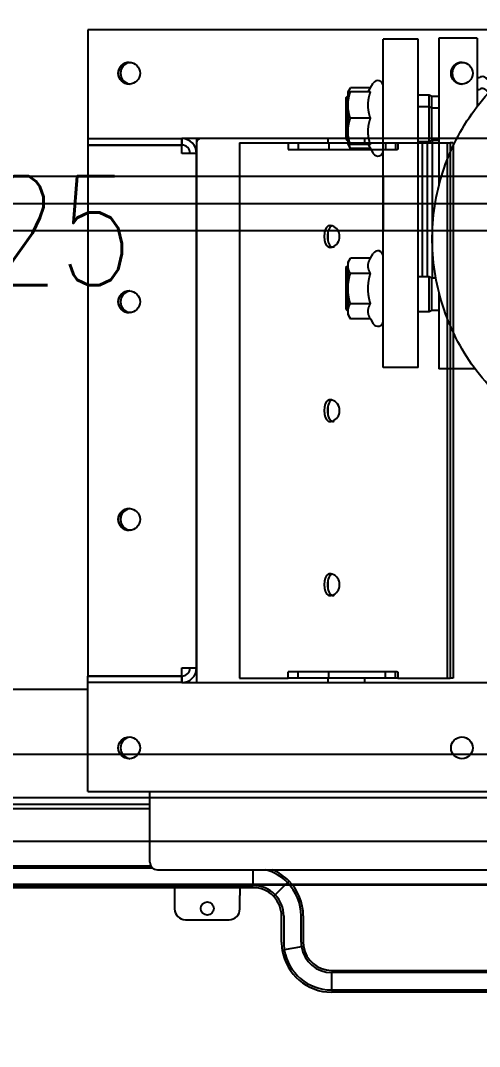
# Model space of a CAD drawing. Extents: x -681219 to -550379, y -242630 to -158199.
# Drawn here: x -577843.8 to -577632.7, y -225580.9 to -225109.5 of the extents above; entities that cross this region are included whole.
import ezdxf

# ---------------------------------------------------------------- set-up
doc = ezdxf.new("R2010")
doc.units = 0
doc.header["$LTSCALE"] = 1000
doc.linetypes.add('C2', pattern=[17, 14, -1, 1, -1])
doc.linetypes.add('P2', pattern=[23, 18, -1, 1, -1, 1, -1])
doc.layers.get('0').update_dxf_attribs({"linetype": 'CONTINUOUS'})
for name, color, linetype in [('10', 1, 'CONTINUOUS'), ('C__USERS_YSV001_', 7, 'CONTINUOUS'), ('DOTE_油脂（绿）', 7, 'CONTINUOUS'), ('GAB00801', 7, 'CONTINUOUS'), ('GZDH011002671', 7, 'CONTINUOUS'), ('GZDH011002691', 7, 'CONTINUOUS'), ('GZDH011002751', 7, 'CONTINUOUS'), ('GZDH011002871', 7, 'CONTINUOUS'), ('GZDH011002881', 7, 'CONTINUOUS'), ('GZDH011005631', 7, 'CONTINUOUS'), ('GZDH011027022', 7, 'CONTINUOUS'), ('PIPE-双管', 4, 'CONTINUOUS'), ('PIPE-油脂（绿）', 3, 'CONTINUOUS'), ('PIPE-给水', 3, 'CONTINUOUS'), ('SDZB011018441', 7, 'CONTINUOUS'), ('SDZB011024721', 7, 'CONTINUOUS'), ('SDZB011030101', 7, 'CONTINUOUS'), ('SDZB011046631', 7, 'CONTINUOUS'), ('TEXT_油脂（绿）', 7, 'CONTINUOUS'), ('中心线', 4, 'C2')]:
    doc.layers.add(name, color=color, linetype=linetype)
doc.layers.add('双点划线', color=2, linetype='P2', lineweight=35)
doc.styles.add('_TWT_PIPEDN', font='SIMPLEX', dxfattribs={"width": 0.8, "height": 3.5, "bigfont": 'HZTXT'})

# ---------------------------------------------------------------- blocks, each defined once
blk = doc.blocks.new('侧门')
at = {"layer": '双点划线', "ltscale": 0.05}
blk.add_line((0, 0), (0, 940.25), dxfattribs=at)
blk.add_arc((0, 0), 940.25, 2.13328, 90, dxfattribs=at)
blk = doc.blocks.new('fushitu')
at = {"layer": 'C__USERS_YSV001_', "color": 7, "linetype": 'Continuous'}
for p, q in [((1219.76, -1549), (1242.03, -1549)), ((1219.76, -1549), (1219.76, -1795)), ((1242.03, -1549), (1246.67, -1549)), ((1242.03, -1549), (1242.03, -1552)), ((1246.67, -1549), (1260.78, -1549)), ((1246.67, -1549), (1246.67, -1552)), ((1260.78, -1549), (1286.89, -1549)), ((1260.78, -1549), (1260.78, -1552)), ((1286.89, -1549), (1291.53, -1549)), ((1286.89, -1549), (1286.89, -1552)), ((1291.53, -1549), (1292.59, -1549)), ((1291.53, -1549), (1291.53, -1552)), ((1292.59, -1549), (1315.22, -1549)), ((1292.59, -1549), (1292.59, -1552)), ((1315.22, -1549), (1315.22, -1795)), ((1315.22, -1549), (1316.63, -1549)), ((1316.63, -1549), (1316.63, -1795)), ((1318.04, -1549), (1316.63, -1549)), ((1316.63, -1549), (1316.63, -1795)), ((1318.04, -1549), (1318.04, -1795)), ((1242.03, -1552), (1246.67, -1552)), ((1246.67, -1552), (1260.78, -1552)), ((1260.78, -1552), (1286.89, -1552)), ((1286.89, -1552), (1291.53, -1552)), ((1291.53, -1552), (1292.23, -1552)), ((1292.59, -1552), (1292.23, -1552)), ((1219.76, -1795), (1242.03, -1795)), ((1246.67, -1792), (1242.03, -1792)), ((1242.03, -1795), (1242.03, -1792)), ((1246.67, -1795), (1242.03, -1795)), ((1260.78, -1792), (1246.67, -1792)), ((1246.67, -1795), (1246.67, -1792)), ((1260.78, -1795), (1246.67, -1795)), ((1286.89, -1792), (1260.78, -1792)), ((1260.78, -1795), (1260.78, -1792)), ((1286.89, -1795), (1260.78, -1795)), ((1291.53, -1792), (1286.89, -1792)), ((1286.89, -1795), (1286.89, -1792)), ((1291.53, -1795), (1286.89, -1795)), ((1292.23, -1792), (1291.53, -1792)), ((1291.53, -1795), (1291.53, -1792)), ((1292.59, -1795), (1291.53, -1795)), ((1292.23, -1792), (1292.59, -1792)), ((1292.59, -1792), (1292.59, -1795)), ((1292.59, -1795), (1315.22, -1795)), ((1315.22, -1795), (1316.63, -1795)), ((1318.04, -1795), (1316.63, -1795)), ((1178.5, -1850), (139, -1850)), ((1093, -1881.25), (1178.97, -1881.25)), ((1179.83, -1882.25), (1093, -1882.25)), ((1226.04, -1890.25), (1226.04, -1883)), ((1093, -1890.25), (1226.04, -1890.25)), ((1236.06, -1894.47), (1241.78, -1888.88)), ((1242.5, -1888.18), (1241.78, -1888.88)), ((1226.04, -1891.25), (1093, -1891.25)), ((1235.34, -1895.17), (1236.06, -1894.47)), ((1239.04, -1916.25), (1239.04, -1904.25)), ((1240.04, -1904.25), (1240.04, -1916.25)), ((1248.04, -1916.25), (1248.04, -1904.25)), ((1249.04, -1904.25), (1249.04, -1916.25)), ((1248.22, -1918.48), (1240.32, -1919.75)), ((1249.21, -1918.31), (1248.22, -1918.48)), ((1239.33, -1919.91), (1240.32, -1919.75)), ((1262.04, -1929.25), (1381.53, -1929.25)), ((1262.04, -1930.25), (1262.04, -1938.25)), ((1381.54, -1930.25), (1262.04, -1930.25)), ((1262.04, -1938.25), (1381.54, -1938.25)), ((1381.53, -1939.25), (1262.04, -1939.25))]:
    blk.add_line(p, q, dxfattribs=at)
for centre, radius, start, end in [((1261.43, -1589.48), 2.49, 68.0388, 111.9612), ((1261.43, -1594.52), 2.49, 248.0757, 291.9243), ((1261.43, -1669.48), 2.49, 68.0388, 111.9612), ((1226.04, -1904.25), 22, 44.304, 74.9963), ((1226.04, -1904.25), 23, 44.3195, 67.505), ((1226, -1904.35), 14.1, 44.482, 89.8202), ((1226.04, -1904.25), 22, 0, 44.304), ((1226.04, -1904.25), 23, 0, 44.3195), ((1226.04, -1904.25), 13, 44.3222, 90.0189), ((1226.04, -1904.25), 13, 0, 44.3233), ((1226.04, -1904.25), 14, 0, 44.304), ((1262.04, -1916.25), 23, 180, 189.1532), ((1262.04, -1916.25), 22, 180, 189.1532), ((1262.04, -1916.25), 14, 180, 189.1532), ((1262.04, -1916.25), 14, 189.1547, 269.9932), ((1262.04, -1916.25), 13, 180, 189.1295), ((1262.04, -1916.25), 13, 189.1218, 270.0035), ((1262.04, -1916.25), 23, 189.1532, 270), ((1262.04, -1916.25), 22, 189.1532, 270.0078)]:
    blk.add_arc(centre, radius, start, end, dxfattribs=at)
for centre, major_axis, ratio, start_param, end_param in [((1261.15, -1592), (0, -5), 0.496288, 3.407575, 6.017203), ((1262.63, -1592), (0, -5), 0.496288, 3.290716, 6.134062), ((1261.15, -1592), (0, 5), 0.917925, 3.407575, 6.017203), ((1261.15, -1672), (0, -5), 0.496288, 3.407575, 6.017203), ((1262.63, -1672), (0, -5), 0.496288, 3.290716, 6.134062), ((1261.15, -1672), (0, 5), 0.917925, 3.407575, 6.017203), ((1261.15, -1752), (0, -5), 0.496288, 3.407575, 6.017203), ((1262.63, -1752), (0, -5), 0.496288, 3.290716, 6.134062), ((1261.15, -1752), (0, 5), 0.917925, 3.407575, 6.017203)]:
    blk.add_ellipse(centre, major_axis=major_axis, ratio=ratio, start_param=start_param, end_param=end_param, dxfattribs=at)
for points, knots in [([(1263.31, -1596.82), (1263.2, -1596.88), (1263.1, -1596.92), (1262.9, -1596.98), (1262.8, -1597), (1262.62, -1597), (1262.53, -1596.98), (1262.38, -1596.92), (1262.32, -1596.88), (1262.26, -1596.82)], [0, 0, 0, 0, 0.25, 0.25, 0.5, 0.5, 0.75, 0.75, 1, 1, 1, 1]), ([(1260.5, -1676.82), (1260.6, -1676.88), (1260.72, -1676.92), (1260.98, -1676.98), (1261.13, -1677), (1261.45, -1677), (1261.63, -1676.98), (1261.99, -1676.92), (1262.17, -1676.88), (1262.36, -1676.82)], [0, 0, 0, 0, 0.25, 0.25, 0.5, 0.5, 0.75, 0.75, 1, 1, 1, 1]), ([(1262.26, -1676.82), (1262.27, -1676.83), (1262.28, -1676.84), (1262.3, -1676.86), (1262.31, -1676.87), (1262.33, -1676.88), (1262.35, -1676.9), (1262.37, -1676.91), (1262.39, -1676.92), (1262.41, -1676.93), (1262.43, -1676.94), (1262.45, -1676.95), (1262.47, -1676.96), (1262.49, -1676.97), (1262.51, -1676.97), (1262.54, -1676.98), (1262.56, -1676.98), (1262.58, -1676.99), (1262.6, -1676.99), (1262.63, -1677), (1262.65, -1677), (1262.68, -1677), (1262.7, -1677), (1262.73, -1677), (1262.75, -1677), (1262.78, -1677), (1262.81, -1676.99), (1262.84, -1676.99), (1262.86, -1676.99), (1262.89, -1676.98), (1262.92, -1676.98), (1262.95, -1676.97), (1262.97, -1676.96), (1263, -1676.95), (1263.03, -1676.94), (1263.06, -1676.93), (1263.09, -1676.92), (1263.12, -1676.91), (1263.15, -1676.9), (1263.18, -1676.89), (1263.2, -1676.88), (1263.24, -1676.86), (1263.26, -1676.85), (1263.29, -1676.83), (1263.3, -1676.83), (1263.31, -1676.82)], [0, 0, 0, 0, 0.031859, 0.04775, 0.079456, 0.095273, 0.126833, 0.142578, 0.174, 0.189678, 0.220972, 0.236589, 0.267768, 0.283331, 0.31441, 0.329928, 0.360924, 0.376405, 0.407339, 0.422794, 0.453686, 0.469127, 0.499999, 0.515436, 0.546313, 0.561757, 0.59266, 0.608123, 0.639075, 0.654568, 0.685589, 0.701122, 0.732231, 0.747812, 0.779027, 0.794665, 0.826, 0.8417, 0.873167, 0.888935, 0.920543, 0.936385, 0.968141, 0.984058, 1, 1, 1, 1]), ([(1262.36, -1747.18), (1262.17, -1747.12), (1261.99, -1747.08), (1261.63, -1747.02), (1261.45, -1747), (1261.13, -1747), (1260.98, -1747.02), (1260.72, -1747.08), (1260.6, -1747.12), (1260.5, -1747.18)], [0, 0, 0, 0, 0.25, 0.25, 0.5, 0.5, 0.75, 0.75, 1, 1, 1, 1]), ([(1260.5, -1756.82), (1260.6, -1756.88), (1260.72, -1756.92), (1260.98, -1756.98), (1261.13, -1757), (1261.45, -1757), (1261.63, -1756.98), (1261.99, -1756.92), (1262.17, -1756.88), (1262.36, -1756.82)], [0, 0, 0, 0, 0.25, 0.25, 0.5, 0.5, 0.75, 0.75, 1, 1, 1, 1]), ([(1262.26, -1756.82), (1262.27, -1756.83), (1262.28, -1756.84), (1262.3, -1756.86), (1262.31, -1756.87), (1262.33, -1756.88), (1262.35, -1756.9), (1262.37, -1756.91), (1262.39, -1756.92), (1262.41, -1756.93), (1262.43, -1756.94), (1262.45, -1756.95), (1262.47, -1756.96), (1262.49, -1756.97), (1262.51, -1756.97), (1262.54, -1756.98), (1262.56, -1756.98), (1262.58, -1756.99), (1262.6, -1756.99), (1262.63, -1757), (1262.65, -1757), (1262.68, -1757), (1262.7, -1757), (1262.73, -1757), (1262.75, -1757), (1262.78, -1757), (1262.81, -1756.99), (1262.84, -1756.99), (1262.86, -1756.99), (1262.89, -1756.98), (1262.92, -1756.98), (1262.95, -1756.97), (1262.97, -1756.96), (1263, -1756.95), (1263.03, -1756.94), (1263.06, -1756.93), (1263.09, -1756.92), (1263.12, -1756.91), (1263.15, -1756.9), (1263.18, -1756.89), (1263.2, -1756.88), (1263.24, -1756.86), (1263.26, -1756.85), (1263.29, -1756.83), (1263.3, -1756.83), (1263.31, -1756.82)], [0, 0, 0, 0, 0.031859, 0.04775, 0.079456, 0.095273, 0.126833, 0.142578, 0.174, 0.189678, 0.220972, 0.236589, 0.267768, 0.283331, 0.31441, 0.329928, 0.360924, 0.376405, 0.407339, 0.422794, 0.453686, 0.469127, 0.499999, 0.515436, 0.546313, 0.561757, 0.59266, 0.608123, 0.639075, 0.654568, 0.685589, 0.701122, 0.732231, 0.747812, 0.779027, 0.794665, 0.826, 0.8417, 0.873167, 0.888935, 0.920543, 0.936385, 0.968141, 0.984058, 1, 1, 1, 1])]:
    blk.add_open_spline(points, degree=3, knots=knots, dxfattribs=at)
at = {"layer": 'GAB00801', "color": 7, "linetype": 'Continuous'}
for p, q in [((1158, -1550), (1158, -1550)), ((1174, -1550), (1174, -1550)), ((1158, -1794), (1158, -1794)), ((1174, -1794), (1174, -1794))]:
    blk.add_line(p, q, dxfattribs=at)
at = {"layer": 'GZDH011002671', "color": 7, "linetype": 'Continuous'}
blk.add_line((1178.5, -1853), (167, -1853), dxfattribs=at)
at = {"layer": 'GZDH011002691', "color": 7, "linetype": 'Continuous'}
blk.add_line((850, -1800), (1150, -1800), dxfattribs=at)
at = {"layer": 'GZDH011002751', "color": 7, "linetype": 'Continuous'}
blk.add_arc((1202, -1549), 2, 90, 180, dxfattribs=at)
at = {"layer": 'GZDH011002871', "color": 7, "linetype": 'Continuous'}
for centre, start, end in [((1170, -1517), 95.7338, 264.2663), ((1322.5, -1517), 92.8236, 267.177), ((1170, -1827), 95.7392, 264.2608)]:
    blk.add_arc(centre, 5, start, end, dxfattribs=at)
at = {"layer": 'GZDH011002881', "color": 7, "linetype": 'Continuous'}
for p, q in [((1150, -1550), (1150, -1550)), ((1200, -1547), (1200, -1553.8)), ((1200, -1790.2), (1200, -1797)), ((1150, -1794), (1150, -1794))]:
    blk.add_line(p, q, dxfattribs=at)
for centre, start, end in [((1170, -1622), 95.7453, 264.267), ((1170, -1722), 95.7391, 264.2609)]:
    blk.add_arc(centre, 5, start, end, dxfattribs=at)
at = {"layer": 'GZDH011005631', "color": 7, "linetype": 'Continuous'}
for p, q in [((1189.9, -1891.25), (1189.9, -1894.8)), ((1189.9, -1894.8), (1189.9, -1901)), ((1219.9, -1891.25), (1219.9, -1894.8)), ((1219.9, -1901), (1219.9, -1894.8)), ((1194.9, -1906), (1214.9, -1906))]:
    blk.add_line(p, q, dxfattribs=at)
blk.add_circle((1204.9, -1900.8), 3, dxfattribs=at)
for centre, start, end in [((1194.9, -1901), 180, 270), ((1214.9, -1901), 270, 0)]:
    blk.add_arc(centre, 5, start, end, dxfattribs=at)
at = {"layer": 'GZDH011027022', "color": 7, "linetype": 'Continuous'}
for p, q in [((1178.5, -1855), (1036.9, -1855)), ((1178.5, -1870), (1038.9, -1870))]:
    blk.add_line(p, q, dxfattribs=at)
at = {"layer": 'SDZB011018441', "color": 7, "linetype": 'Continuous'}
for p, q in [((1260.4, -1547), (1260.4, -1549)), ((1277.4, -1549), (1277.4, -1547)), ((1260.4, -1589.8), (1260.4, -1594.2)), ((1260.4, -1669.8), (1260.4, -1674.2)), ((1260.4, -1749.8), (1260.4, -1754.2)), ((1260.4, -1795), (1260.4, -1797)), ((1277.4, -1797), (1277.4, -1795))]:
    blk.add_line(p, q, dxfattribs=at)
at = {"layer": 'SDZB011024721', "color": 7, "linetype": 'Continuous'}
for p, q in [((1178.5, -1879.5), (1178.5, -1847)), ((1182, -1883), (1768, -1883))]:
    blk.add_line(p, q, dxfattribs=at)
blk.add_arc((1182, -1879.5), 3.5, 180, 270, dxfattribs=at)
at = {"layer": 'SDZB011030101', "color": 7, "linetype": 'Continuous'}
for p, q in [((1800, -1497), (1150, -1497)), ((1150, -1497), (1150, -1540.2)), ((1150, -1540.2), (1150, -1547)), ((1756.8, -1547), (1193.2, -1547)), ((1150, -1803.8), (1150, -1797)), ((1193.2, -1797), (1756.8, -1797)), ((1150, -1847), (1150, -1803.8)), ((1150, -1847), (1800, -1847))]:
    blk.add_line(p, q, dxfattribs=at)
for centre in [(1169, -1517), (1322, -1517), (1169, -1827), (1322, -1827)]:
    blk.add_circle(centre, 5, dxfattribs=at)
for centre in [(1169, -1517), (1169, -1517), (1169, -1517), (1322, -1517), (1322, -1517), (1322, -1517)]:
    blk.add_arc(centre, 5, 90, 270, dxfattribs=at)
at = {"layer": 'SDZB011046631', "color": 7, "linetype": 'Continuous'}
for p, q in [((1150, -1547), (1150, -1550)), ((1150, -1547), (1193.2, -1547)), ((1150, -1550), (1193.2, -1550)), ((1193.2, -1550), (1150, -1550)), ((1150, -1550), (1150, -1794)), ((1193.2, -1550), (1193.2, -1547)), ((1193.2, -1547), (1193.2, -1550)), ((1193.2, -1553.8), (1193.2, -1550)), ((1193.2, -1553.8), (1193.2, -1550)), ((1200, -1553.8), (1193.2, -1553.8)), ((1200, -1553.8), (1200, -1790.2)), ((1200, -1790.2), (1200, -1553.8)), ((1193.2, -1790.2), (1200, -1790.2)), ((1193.2, -1794), (1193.2, -1790.2)), ((1193.2, -1794), (1193.2, -1790.2)), ((1150, -1797), (1150, -1794)), ((1193.2, -1794), (1150, -1794)), ((1150, -1794), (1193.2, -1794)), ((1193.2, -1794), (1193.2, -1797)), ((1193.2, -1797), (1193.2, -1794)), ((1193.2, -1797), (1150, -1797))]:
    blk.add_line(p, q, dxfattribs=at)
for centre in [(1169, -1622), (1169, -1722)]:
    blk.add_circle(centre, 5, dxfattribs=at)
for centre, radius, start, end in [((1193.2, -1553.8), 6.8, 0, 90), ((1193.2, -1553.8), 6.8, 0, 90), ((1193.2, -1553.8), 3.8, 0, 90), ((1169, -1622), 5, 90, 270), ((1169, -1622), 5, 90, 270), ((1169, -1622), 5, 90, 270), ((1169, -1722), 5, 90, 270), ((1169, -1722), 5, 90, 270), ((1169, -1722), 5, 90, 270), ((1193.2, -1790.2), 6.8, 270, 0), ((1193.2, -1790.2), 6.8, 270, 0), ((1193.2, -1790.2), 3.8, 270, 0)]:
    blk.add_arc(centre, radius, start, end, dxfattribs=at)
blk = doc.blocks.new('24SE')
at = {"layer": '10', "color": 0}
for p, q in [((-548039.08, -184960.52), (-548039.08, -184809.58)), ((-548022.98, -184809.58), (-548039.08, -184809.58)), ((-548022.98, -184960.52), (-548022.98, -184809.58)), ((-548013.43, -184809.08), (-548013.43, -184876.99)), ((-547995.82, -184809.08), (-548013.43, -184809.08)), ((-547995.82, -184809.08), (-547995.82, -184840.5)), ((-547995.82, -184827.18), (-547994.74, -184827.18)), ((-548055.18, -184833.84), (-548054.1, -184831.97)), ((-548055.18, -184839.88), (-548055.18, -184833.84)), ((-548044.86, -184831.97), (-548054.1, -184831.97)), ((-548044.86, -184833.84), (-548054.1, -184833.84)), ((-548045.94, -184833.84), (-548043.59, -184829.77)), ((-547995.82, -184832.65), (-547994.74, -184832.65)), ((-548056.19, -184836.46), (-548055.18, -184835.46)), ((-548056.19, -184836.46), (-548056.19, -184841.93)), ((-548017.95, -184835.23), (-548022.98, -184835.23)), ((-548017.95, -184840.7), (-548017.95, -184835.23)), ((-548016.72, -184835.85), (-548017.95, -184835.23)), ((-548016.72, -184841.32), (-548016.72, -184835.85)), ((-548013.43, -184835.85), (-548016.72, -184835.85)), ((-548056.19, -184841.93), (-548055.18, -184840.93)), ((-548056.19, -184841.93), (-548056.19, -184855.56)), ((-548055.18, -184851.95), (-548055.18, -184839.88)), ((-548017.95, -184840.7), (-548022.98, -184840.7)), ((-548017.95, -184856.8), (-548017.95, -184840.7)), ((-548016.72, -184841.32), (-548017.95, -184840.7)), ((-548016.72, -184856.18), (-548016.72, -184841.32)), ((-548013.43, -184841.32), (-548016.72, -184841.32)), ((-548044.86, -184845.92), (-548054.1, -184845.92)), ((-548055.18, -184857.99), (-548055.18, -184851.95)), ((-548056.19, -184855.56), (-548055.18, -184856.57)), ((-548017.95, -184856.8), (-548022.98, -184856.8)), ((-548020.97, -184918.77), (-548020.97, -184856.8)), ((-548018.71, -184918.77), (-548018.71, -184856.8)), ((-548016.72, -184856.18), (-548017.95, -184856.8)), ((-548013.43, -184856.18), (-548016.72, -184856.18)), ((-548016.44, -184856.18), (-548016.44, -184919.39)), ((-548055.18, -184857.99), (-548054.1, -184859.86)), ((-548044.86, -184857.99), (-548054.1, -184857.99)), ((-548044.86, -184859.86), (-548054.1, -184859.86)), ((-548045.94, -184857.99), (-548043.59, -184862.07)), ((-548044.86, -184910.24), (-548043.59, -184908.03)), ((-548056.19, -184914.54), (-548055.18, -184913.53)), ((-548055.18, -184912.11), (-548054.1, -184910.24)), ((-548055.18, -184913.73), (-548055.18, -184912.11)), ((-548055.18, -184924.18), (-548055.18, -184913.73)), ((-548044.86, -184910.24), (-548054.1, -184910.24)), ((-548056.19, -184914.54), (-548056.19, -184920.01)), ((-548056.19, -184920.01), (-548055.18, -184919)), ((-548044.86, -184917.21), (-548054.1, -184917.21)), ((-548017.95, -184918.77), (-548022.98, -184918.77)), ((-548017.95, -184934.87), (-548017.95, -184918.77)), ((-548016.72, -184919.39), (-548017.95, -184918.77)), ((-548056.19, -184920.01), (-548056.19, -184933.64)), ((-548016.72, -184934.25), (-548016.72, -184919.39)), ((-548014.82, -184919.39), (-548016.72, -184919.39)), ((-548055.18, -184934.64), (-548055.18, -184924.18)), ((-548013.43, -184925.81), (-548013.43, -184961.02)), ((-548044.86, -184931.15), (-548054.1, -184931.15)), ((-548056.19, -184933.64), (-548055.18, -184934.64)), ((-548055.18, -184936.26), (-548055.18, -184934.64)), ((-548055.18, -184936.26), (-548054.1, -184938.12)), ((-548017.95, -184934.87), (-548022.98, -184934.87)), ((-548016.72, -184934.25), (-548017.95, -184934.87)), ((-548013.43, -184934.25), (-548016.72, -184934.25)), ((-548044.86, -184938.12), (-548054.1, -184938.12)), ((-548044.86, -184938.12), (-548043.59, -184940.33)), ((-548022.98, -184960.52), (-548039.08, -184960.52)), ((-547996.79, -184961.02), (-548013.43, -184961.02))]:
    blk.add_line(p, q, dxfattribs=at)
for centre, start, end in [((-548041.5, -184830.97), 0, 150), ((-547993.4, -184829.19), 25, 123.5573), ((-547993.4, -184834.66), 25, 123.5573), ((-548041.5, -184860.86), 210, 0), ((-548041.5, -184909.24), 0, 150), ((-548041.5, -184939.12), 210, 0)]:
    blk.add_arc(centre, 2.41, start, end, dxfattribs=at)
blk.add_open_spline([(-547915.82, -184801), (-547926.56, -184801), (-547937.29, -184802.73), (-547957.67, -184809.47), (-547967.32, -184814.48), (-547984.54, -184827.28), (-547992.11, -184835.06), (-548004.42, -184852.61), (-548009.15, -184862.37), (-548015.3, -184882.89), (-548016.72, -184893.65), (-548016.09, -184915.05), (-548014.04, -184925.7), (-548006.7, -184945.82), (-548001.4, -184955.29), (-547988.08, -184972.09), (-547980.07, -184979.41), (-547962.14, -184991.18), (-547952.22, -184995.62), (-547931.48, -185001.16), (-547920.66, -185002.26), (-547899.23, -185001.01), (-547888.62, -184998.66), (-547868.67, -184990.74), (-547859.33, -184985.18), (-547842.89, -184971.4), (-547835.79, -184963.19), (-547824.53, -184944.95), (-547820.37, -184934.93), (-547815.43, -184914.09), (-547814.65, -184903.27), (-547816.53, -184881.94), (-547819.19, -184871.43), (-547827.7, -184851.77), (-547833.55, -184842.62), (-547847.82, -184826.63), (-547856.25, -184819.78), (-547874.84, -184809.08), (-547885, -184805.23), (-547902.19, -184801.69), (-547909.01, -184801), (-547915.82, -184801)], degree=3, knots=[0, 0, 0, 0, 0.320162, 0.320162, 0.640293, 0.640293, 0.96034, 0.96034, 1.280284, 1.280284, 1.600148, 1.600148, 1.919985, 1.919985, 2.239861, 2.239861, 2.559823, 2.559823, 2.879888, 2.879888, 3.200029, 3.200029, 3.52019, 3.52019, 3.840309, 3.840309, 4.160337, 4.160337, 4.480264, 4.480264, 4.800119, 4.800119, 5.119958, 5.119958, 5.439846, 5.439846, 5.759828, 5.759828, 6.07991, 6.07991, 6.283185, 6.283185, 6.283185, 6.283185], dxfattribs=at)
for points, weights in [([(-548054.1, -184833.84), (-548055.18, -184833.84), (-548055.18, -184833.84)], [1, 1.0379548493, 1]), ([(-548055.18, -184839.88), (-548055.18, -184837.08), (-548054.1, -184833.84)], [1, 1.0379548493, 1]), ([(-548054.94, -184833.84), (-548054.67, -184832.96), (-548054.1, -184831.97)], [1.01895290532, 1.01965956375, 1]), ([(-548045.94, -184839.88), (-548045.94, -184837.08), (-548044.86, -184833.84)], [1, 1.05584498541, 1.0347689745]), ([(-548054.1, -184845.92), (-548055.18, -184842.68), (-548055.18, -184839.88)], [1, 1.0379548493, 1]), ([(-548044.86, -184845.92), (-548045.94, -184842.68), (-548045.94, -184839.88)], [1.0347689745, 1.05584498541, 1]), ([(-548055.18, -184851.95), (-548055.18, -184849.15), (-548054.1, -184845.92)], [1, 1.0379548493, 1]), ([(-548045.94, -184851.95), (-548045.94, -184849.15), (-548044.86, -184845.92)], [1, 1.05584498541, 1.0347689745]), ([(-548054.1, -184857.99), (-548055.18, -184854.76), (-548055.18, -184851.95)], [1, 1.0379548493, 1]), ([(-548044.86, -184857.99), (-548045.94, -184854.76), (-548045.94, -184851.95)], [1.0347689745, 1.05584498541, 1]), ([(-548055.18, -184857.99), (-548055.18, -184857.99), (-548054.1, -184857.99)], [1, 1.0379548493, 1]), ([(-548054.1, -184859.86), (-548054.67, -184858.87), (-548054.94, -184857.99)], [1, 1.01965956375, 1.01895290532]), ([(-548055.18, -184913.73), (-548055.18, -184912.11), (-548054.1, -184910.24)], [1, 1.0379548493, 1]), ([(-548054.1, -184917.21), (-548055.18, -184915.34), (-548055.18, -184913.73)], [1, 1.0379548493, 1]), ([(-548045.94, -184913.73), (-548045.94, -184912.11), (-548044.86, -184910.24)], [1, 1.05584498541, 1.0347689745]), ([(-548044.86, -184917.21), (-548045.94, -184915.34), (-548045.94, -184913.73)], [1.0347689745, 1.05584498541, 1]), ([(-548055.18, -184924.18), (-548055.18, -184920.95), (-548054.1, -184917.21)], [1, 1.0379548493, 1]), ([(-548045.94, -184924.18), (-548045.94, -184920.95), (-548044.86, -184917.21)], [1, 1.05584498541, 1.0347689745]), ([(-548054.1, -184931.15), (-548055.18, -184927.42), (-548055.18, -184924.18)], [1, 1.0379548493, 1]), ([(-548044.86, -184931.15), (-548045.94, -184927.42), (-548045.94, -184924.18)], [1.0347689745, 1.05584498541, 1]), ([(-548055.18, -184934.64), (-548055.18, -184933.02), (-548054.1, -184931.15)], [1, 1.0379548493, 1]), ([(-548045.94, -184934.64), (-548045.94, -184933.02), (-548044.86, -184931.15)], [1, 1.05584498541, 1.0347689745]), ([(-548054.1, -184938.12), (-548055.18, -184936.26), (-548055.18, -184934.64)], [1, 1.0379548493, 1]), ([(-548044.86, -184938.12), (-548045.94, -184936.26), (-548045.94, -184934.64)], [1.0347689745, 1.05584498541, 1])]:
    blk.add_rational_spline(points, weights, degree=2, dxfattribs=at)
at = {"layer": 'PIPE-双管', "color": 4}
blk.add_line((-548039.08, -184872.55), (-548039.08, -184897.55), dxfattribs=at)
at = {"layer": 'PIPE-给水', "color": 3}
blk.add_line((-548039.08, -184897.55, 1600), (-548039.08, -184872.55, 1600), dxfattribs=at)

msp = doc.modelspace()

# ---------------------------------------------------------------- linework, layer by layer
at = {"layer": 'DOTE_油脂（绿）', "color": 3}
for p, q in [((-578691.3562, -225193.5081), (-577053.5876, -225193.5081)), ((-576944.3044, -225466.6983), (-578877.2508, -225466.6983))]:
    msp.add_line(p, q, dxfattribs=at)
at = {"layer": 'PIPE-油脂（绿）', "color": 3}
for p, q in [((-578691.3562, -225181.0081), (-577053.5876, -225181.0081)), ((-578691.3562, -225206.0081), (-577053.5876, -225206.0081)), ((-576944.3044, -225446.6983), (-578877.2508, -225446.6983)), ((-576944.3044, -225486.6983), (-578877.2508, -225486.6983))]:
    msp.add_line(p, q, dxfattribs=at)

# ---------------------------------------------------------------- block references
at = {"color": 7}
msp.add_blockref('24SE', (-29637.9994, -40308.4587), dxfattribs=at)
at = {"layer": '中心线'}
msp.add_blockref('fushitu', (-578962.82, -223616.6983), dxfattribs=at)
at = {"layer": '双点划线', "xscale": -1, "rotation": 90}
msp.add_blockref('侧门', (-576988.72, -225506.6983), dxfattribs=at)

# ---------------------------------------------------------------- texts
at = {"layer": 'TEXT_油脂（绿）', "style": '_TWT_PIPEDN', "width": 0.8}
msp.add_text('DN25', height=50, dxfattribs=at).set_placement((-577934.3052, -225231.0081))

doc.saveas('drawing.dxf')
